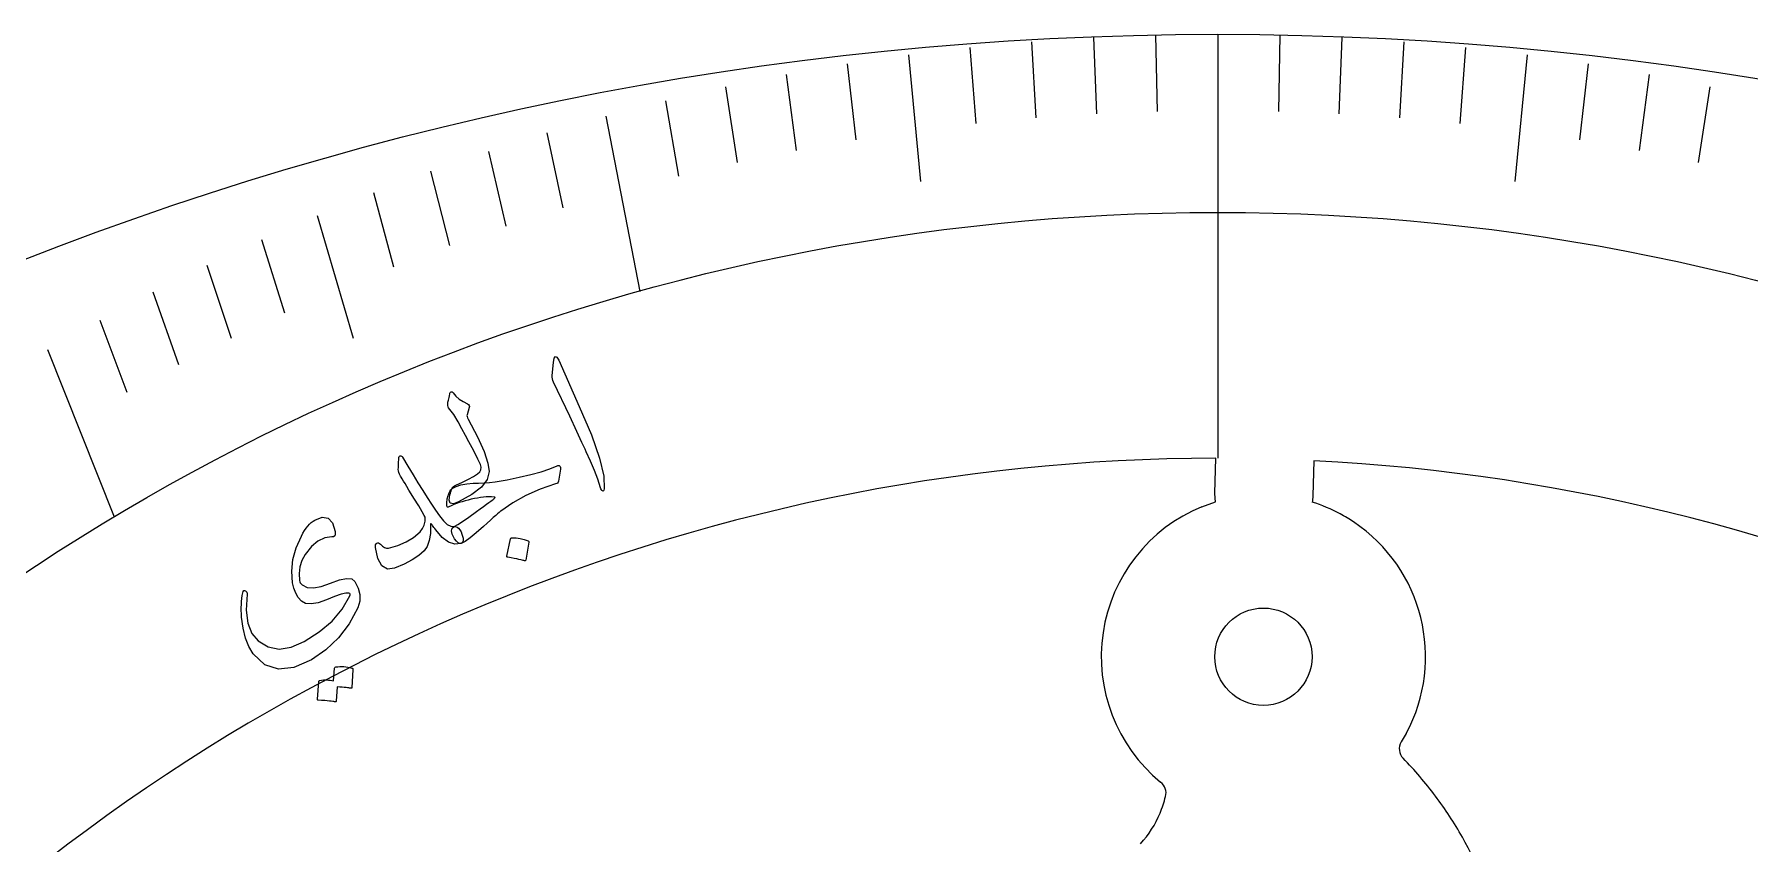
# Model space of a CAD drawing. Header units: millimetres. Extents: x -61 to 61, y -61 to 61.
# Drawn here: x -22.04 to 9.91, y 45.67 to 60.75 of the extents above; entities that cross this region are included whole.
import ezdxf

# ---------------------------------------------------------------- set-up
doc = ezdxf.new("R2010")
doc.units = ezdxf.units.MM
for name, color, linetype in [('CUT_INNER', 6, 'Continuous'), ('CUT_OUTER', 1, 'Continuous'), ('ENGRAVE', 7, 'Continuous'), ('ENGRAVE_FINE', 8, 'Continuous'), ('TEXT', 5, 'Continuous')]:
    doc.layers.add(name, color=color, linetype=linetype)

msp = doc.modelspace()

# ---------------------------------------------------------------- linework, layer by layer
at = {"layer": 'CUT_INNER'}
for points in [[(-0.2963, 51.9499), (-0.0403, 52.0415), (-0.0488, 52.1121), (-0.0507, 52.2015), (-0.0327, 52.8524)], [(1.7892, 52.8073), (1.7711, 52.1512), (1.7642, 52.062), (1.7596, 52.0354)], [(3.5106, 47.7243), (3.4173, 47.5688)]]:
    msp.add_lwpolyline(points, dxfattribs=at)
for centre, radius, start, end in [((-0.0002, 17.3599), 35.4925, 90.05252, 183.22118), ((0.0003, 17.36), 35.4924, 355.66465, 87.11091), ((0.8513, 49.156), 3.0204, 112.33025, 230.67684), ((0.9014, 49.2614), 2.9037, 61.59087, 72.81011), ((0.356, 48.3299), 3.9827, 56.88834, 61.06527), ((0.8509, 49.1561), 3.0205, 331.70558, 56.19054), ((3.6319, 47.4402), 0.2501, 149.07217, 224.39204), ((-1.9921, 42.0024), 7.5729, 36.98811, 44.02443), ((-1.2129, 46.6193), 0.2501, 344.67795, 53.11202), ((-2.9605, 47.0379), 2.047, 337.12779, 346.30577), ((-1.553, 42.3357), 7.0216, 29.5274, 36.97156), ((-2.8914, 46.9939), 1.9664, 317.7819, 337.52525), ((-1.3813, 42.4376), 6.822, 14.29694, 29.49262)]:
    msp.add_arc(centre, radius, start, end, dxfattribs=at)
at = {"layer": 'CUT_OUTER'}
msp.add_circle((0, 0), 60.75, dxfattribs=at)
at = {"layer": 'ENGRAVE'}
for points in [[(0, 60.75), (0, 52.8525)], [(-11.395, 59.227), (-10.7664, 55.9597)], [(-21.7947, 54.8792), (-20.5557, 51.7594)]]:
    msp.add_lwpolyline(points, dxfattribs=at)
for centre, radius in [((0, 17.3597), 40.0734), ((0.8512, 49.1561), 0.9062)]:
    msp.add_circle(centre, radius, dxfattribs=at)
at = {"layer": 'ENGRAVE_FINE'}
for points in [[(-1.1567, 60.7346), (-1.1297, 59.3132)], [(1.1567, 60.7346), (1.1297, 59.3132)], [(-4.6164, 60.5037), (-4.5082, 59.0856)], [(-3.466, 60.6113), (-3.3848, 59.1917)], [(-2.3124, 60.6883), (-2.2583, 59.2676)], [(2.3124, 60.6883), (2.2583, 59.2676)], [(3.466, 60.6113), (3.3848, 59.1917)], [(4.6164, 60.5037), (4.5082, 59.0856)], [(-6.9036, 60.1973), (-6.7414, 58.7835)], [(-5.7626, 60.3656), (-5.5373, 58.0053)], [(5.7626, 60.3656), (5.5373, 58.0053)], [(6.9036, 60.1973), (6.7414, 58.7835)], [(-9.1658, 59.7709), (-8.9499, 58.3631)], [(-8.0383, 59.9989), (-7.8493, 58.5879)], [(8.0383, 59.9989), (7.8493, 58.5879)], [(9.1658, 59.7709), (8.9499, 58.3631)], [(-10.285, 59.5134), (-10.0423, 58.1093)], [(-12.4949, 58.912), (-12.1989, 57.5164)], [(-13.5837, 58.5689), (-13.2612, 57.1782)], [(-14.6606, 58.1982), (-14.3116, 56.8129)], [(-15.7246, 57.8005), (-15.3493, 56.4209)], [(-16.775, 57.3762), (-16.1056, 55.0868)], [(-17.8108, 56.926), (-17.3832, 55.5592)], [(-18.8315, 56.4505), (-18.3779, 55.0907)], [(-19.8361, 55.9504), (-19.3567, 54.5981)], [(-20.8241, 55.4264), (-20.3189, 54.0819)]]:
    msp.add_lwpolyline(points, dxfattribs=at)
at = {"layer": 'TEXT'}
for points in [[(-12.3726, 54.6373), (-12.3584, 54.7165), (-12.3369, 54.7497), (-12.3081, 54.7371), (-12.2722, 54.6785), (-11.8942, 53.8172), (-11.6657, 53.2872), (-11.5129, 52.8542), (-11.4341, 52.5187), (-11.4285, 52.2809), (-11.4345, 52.2593), (-11.4418, 52.2463), (-11.4505, 52.242), (-11.4605, 52.2462), (-11.4703, 52.2548), (-11.4793, 52.2672), (-11.4875, 52.2833), (-11.4951, 52.3032), (-11.5468, 52.4605), (-11.6088, 52.6249), (-11.6813, 52.7964), (-11.7644, 52.9749), (-11.7852, 53.0219), (-11.8429, 53.1482), (-11.9377, 53.3538), (-12.0699, 53.6386), (-12.3712, 54.2672), (-12.3848, 54.3014), (-12.3937, 54.3342), (-12.3979, 54.3655), (-12.3974, 54.3954)], [(-13.7326, 52.7351), (-13.7804, 52.8344), (-13.8319, 52.9384), (-13.8871, 53.0471), (-13.9461, 53.1605), (-14.0093, 53.2789), (-14.0771, 53.4027), (-14.1495, 53.5319), (-14.2265, 53.6664), (-14.3283, 53.7947), (-14.3363, 53.8136), (-14.3411, 53.8328), (-14.3428, 53.8521), (-14.3414, 53.8717), (-14.3399, 53.882), (-14.3374, 53.8958), (-14.3338, 53.9131), (-14.3292, 53.9339), (-14.3238, 53.9584), (-14.318, 53.9865), (-14.3118, 54.0185), (-14.305, 54.0542), (-14.3024, 54.066), (-14.2972, 54.0757), (-14.2897, 54.0832), (-14.2796, 54.0887), (-14.2703, 54.0902), (-14.2609, 54.0877), (-14.2516, 54.0811), (-14.2423, 54.0704), (-14.1894, 54.0102), (-14.1271, 53.9562), (-14.0556, 53.9082), (-13.9748, 53.8663), (-13.9538, 53.8539), (-13.9416, 53.8381), (-13.9383, 53.8189), (-13.9438, 53.7963), (-13.982, 53.663), (-13.9834, 53.6478), (-13.9809, 53.6296), (-13.9745, 53.6083), (-13.9643, 53.5838), (-13.789, 53.2505), (-13.6653, 52.9761), (-13.5926, 52.761), (-13.5705, 52.6052), (-13.6078, 52.4574), (-13.7152, 52.3143), (-13.8924, 52.1751), (-14.139, 52.0387), (-14.2372, 52.0048), (-14.2969, 52.0153), (-14.3181, 52.0706), (-14.3007, 52.1708), (-14.2963, 52.1849), (-14.2919, 52.1986), (-14.2877, 52.2121), (-14.2836, 52.2253), (-14.2797, 52.2381), (-14.2758, 52.2507), (-14.2721, 52.2629), (-14.2685, 52.2748), (-14.2577, 52.2991), (-14.2412, 52.32), (-14.2192, 52.3375), (-14.1916, 52.3515), (-14.0649, 52.4072), (-13.9551, 52.4609), (-13.862, 52.5127), (-13.7857, 52.5626), (-13.7456, 52.5986), (-13.7234, 52.6393), (-13.719, 52.6848), (-13.7326, 52.7351)], [(-14.2263, 51.5813), (-14.1958, 51.5795), (-14.1677, 51.5684), (-14.1419, 51.548), (-14.1184, 51.5185), (-14.095, 51.4796), (-14.077, 51.4405), (-14.0646, 51.4011), (-14.0577, 51.3616), (-14.0568, 51.3258), (-14.0627, 51.2975), (-14.0751, 51.2769), (-14.0943, 51.2637), (-14.2101, 51.2498), (-14.3271, 51.2874), (-14.4454, 51.3766), (-14.5652, 51.5174), (-14.5837, 51.5426), (-14.5997, 51.5645), (-14.6133, 51.583), (-14.6244, 51.5981), (-14.633, 51.6098), (-14.6392, 51.6182), (-14.6429, 51.6233), (-14.6441, 51.625), (-14.6538, 51.633), (-14.6602, 51.6337), (-14.6635, 51.6268), (-14.6636, 51.6125), (-14.6651, 51.4523), (-14.6855, 51.3181), (-14.7249, 51.2099), (-14.7835, 51.1275), (-14.8823, 51.0402), (-15.0066, 50.9578), (-15.1564, 50.88), (-15.3318, 50.8064), (-15.464, 50.7895), (-15.5676, 50.8481), (-15.6429, 50.9824), (-15.6891, 51.193), (-15.6901, 51.2204), (-15.686, 51.2428), (-15.677, 51.2602), (-15.6629, 51.2724), (-15.6462, 51.2783), (-15.6291, 51.2765), (-15.6116, 51.2669), (-15.5937, 51.2497), (-15.5555, 51.2128), (-15.5185, 51.1885), (-15.4826, 51.1769), (-15.4478, 51.1778), (-15.2729, 51.2268), (-15.1162, 51.2939), (-14.9774, 51.3794), (-14.8564, 51.4835), (-14.8095, 51.5419), (-14.7782, 51.6069), (-14.7627, 51.6786), (-14.7629, 51.757), (-14.7781, 51.7876), (-14.8183, 51.8569), (-14.8835, 51.9649), (-14.9738, 52.1114), (-15.0217, 52.19), (-15.0647, 52.261), (-15.103, 52.3245), (-15.1364, 52.3804), (-15.1651, 52.4283), (-15.189, 52.4675), (-15.2081, 52.4982), (-15.2224, 52.5202), (-15.2415, 52.5551), (-15.2547, 52.5874), (-15.2619, 52.6171), (-15.2632, 52.6441), (-15.2617, 52.679), (-15.2602, 52.7115), (-15.2588, 52.7416), (-15.2574, 52.7694), (-15.2562, 52.7947), (-15.2556, 52.8175), (-15.2554, 52.8377), (-15.2558, 52.8554), (-15.2546, 52.8702), (-15.2499, 52.8818), (-15.2417, 52.8903), (-15.2301, 52.8955), (-15.2151, 52.8962), (-15.2021, 52.8929), (-15.1912, 52.8857), (-15.1824, 52.8744), (-15.0835, 52.704), (-14.9883, 52.5433), (-14.8966, 52.3922), (-14.8084, 52.2507), (-14.724, 52.1188), (-14.6436, 51.9963), (-14.5672, 51.8833), (-14.4946, 51.7797), (-14.4203, 51.6858), (-14.3508, 51.6215), (-14.2862, 51.5866), (-14.2263, 51.5813)], [(-13.8658, 52.3874), (-13.7672, 52.3888), (-13.6661, 52.394), (-13.5625, 52.403), (-13.4565, 52.4157), (-13.3482, 52.4318), (-13.2382, 52.4507), (-13.1262, 52.4726), (-13.0125, 52.4974), (-12.7944, 52.5491), (-12.6041, 52.6023), (-12.4414, 52.6573), (-12.3063, 52.7145), (-12.2914, 52.7196), (-12.2779, 52.7203), (-12.266, 52.7163), (-12.2554, 52.7079), (-12.2471, 52.6963), (-12.2419, 52.6832), (-12.2396, 52.6686), (-12.2403, 52.6524), (-12.2814, 52.4236), (-12.2865, 52.4046), (-12.2967, 52.3899), (-12.3118, 52.3795), (-12.332, 52.3734), (-12.6187, 52.2767), (-12.8844, 52.1597), (-13.1286, 52.0229), (-13.3509, 51.8667), (-13.3631, 51.8577), (-13.3836, 51.8412), (-13.4122, 51.8171), (-13.449, 51.7855), (-13.4939, 51.7462), (-13.5468, 51.6993), (-13.6078, 51.6448), (-13.6767, 51.5825), (-13.8105, 51.4638), (-13.9245, 51.371), (-14.019, 51.3042), (-14.0943, 51.2637), (-14.1173, 51.2629), (-14.1449, 51.2779), (-14.177, 51.3085), (-14.2136, 51.3547), (-14.2577, 51.4362), (-14.2739, 51.5014), (-14.2623, 51.5503), (-14.2228, 51.5827), (-14.1569, 51.6183), (-14.0659, 51.6764), (-13.9497, 51.7569), (-13.8078, 51.8593), (-13.7361, 51.9112), (-13.6733, 51.9565), (-13.6193, 51.9954), (-13.5743, 52.0278), (-13.5384, 52.0538), (-13.5119, 52.0732), (-13.4948, 52.0861), (-13.4872, 52.0925), (-13.4846, 52.0955), (-13.4822, 52.098), (-13.4803, 52.1002), (-13.4787, 52.102), (-13.4772, 52.1035), (-13.4756, 52.1047), (-13.474, 52.1057), (-13.4723, 52.1065), (-13.4635, 52.1161), (-13.4613, 52.1231), (-13.4658, 52.1275), (-13.477, 52.1293), (-13.5245, 52.1325), (-13.5736, 52.1332), (-13.6243, 52.1315), (-13.6767, 52.1272), (-13.7307, 52.1207), (-13.7866, 52.112), (-13.8442, 52.1013), (-13.9036, 52.0885), (-13.9615, 52.0748), (-14.0182, 52.0599), (-14.0737, 52.0439), (-14.128, 52.0268), (-14.1805, 52.0084), (-14.2307, 51.9889), (-14.2786, 51.9681), (-14.3242, 51.9461), (-14.3369, 51.9427), (-14.347, 51.9439), (-14.3544, 51.9499), (-14.3591, 51.9606), (-14.3611, 51.9823), (-14.3616, 52.004), (-14.3606, 52.0259), (-14.358, 52.0479), (-14.3544, 52.0704), (-14.35, 52.0937), (-14.3448, 52.1177), (-14.339, 52.1426), (-14.3238, 52.1915), (-14.3051, 52.232), (-14.2829, 52.264), (-14.2572, 52.2877), (-14.1846, 52.3291), (-14.0951, 52.3596), (-13.9888, 52.3791), (-13.8658, 52.3874)], [(-16.5024, 51.3866), (-16.633, 51.369), (-16.759, 51.3089), (-16.8802, 51.2064), (-16.9958, 51.0616), (-17.0575, 50.9474), (-17.0963, 50.8284), (-17.1124, 50.7048), (-17.1058, 50.5766), (-17.0998, 50.5534), (-17.0891, 50.5315), (-17.0737, 50.511), (-17.0536, 50.4918), (-16.9626, 50.4467), (-16.8446, 50.4378), (-16.6996, 50.4647), (-16.5271, 50.5271), (-16.3575, 50.5895), (-16.225, 50.6154), (-16.1297, 50.6051), (-16.0718, 50.5591), (-16.0079, 50.4351), (-15.978, 50.3116), (-15.9818, 50.1887), (-16.0191, 50.0663), (-16.1805, 49.7698), (-16.3775, 49.5103), (-16.6108, 49.2868), (-16.8813, 49.0983), (-17.2079, 48.9518), (-17.4963, 48.9209), (-17.7483, 49.0068), (-17.9643, 49.2108), (-18.0453, 49.3439), (-18.1092, 49.502), (-18.1554, 49.6854), (-18.1837, 49.894), (-18.1866, 49.9547), (-18.188, 50.0142), (-18.1877, 50.0723), (-18.1857, 50.1291), (-18.1821, 50.1849), (-18.1766, 50.2401), (-18.1693, 50.2946), (-18.1602, 50.3484), (-18.1527, 50.3727), (-18.1418, 50.3869), (-18.1275, 50.3909), (-18.1099, 50.3847), (-18.0955, 50.373), (-18.0858, 50.3587), (-18.0807, 50.3419), (-18.0802, 50.3226), (-18.0958, 50.0249), (-18.0659, 49.7803), (-17.9919, 49.5886), (-17.875, 49.4493), (-17.6875, 49.338), (-17.4828, 49.2991), (-17.2603, 49.332), (-17.019, 49.4362), (-16.7345, 49.6165), (-16.4977, 49.8179), (-16.308, 50.0415), (-16.1654, 50.2882), (-16.1585, 50.3065), (-16.1595, 50.3209), (-16.1686, 50.3314), (-16.1856, 50.3379), (-16.2418, 50.3379), (-16.3296, 50.318), (-16.4488, 50.2779), (-16.5995, 50.2172), (-16.7556, 50.1609), (-16.8852, 50.1379), (-16.9885, 50.1485), (-17.0655, 50.193), (-17.1259, 50.261), (-17.1741, 50.3401), (-17.2099, 50.4305), (-17.2332, 50.5322), (-17.2487, 50.7477), (-17.2265, 50.9646), (-17.1662, 51.1828), (-17.0673, 51.402), (-17.0388, 51.4564), (-17.0093, 51.5058), (-16.979, 51.5502), (-16.9477, 51.5897), (-16.9159, 51.6244), (-16.8838, 51.6543), (-16.8516, 51.6794), (-16.8192, 51.6998), (-16.6795, 51.7528), (-16.5697, 51.7351), (-16.49, 51.647), (-16.4403, 51.4888), (-16.4372, 51.4413), (-16.4465, 51.4084), (-16.4682, 51.3902), (-16.5024, 51.3866)], [(-13.1725, 51.3539), (-13.1698, 51.36), (-13.1648, 51.365), (-13.1573, 51.3689), (-13.1474, 51.3717), (-13.0691, 51.3697), (-12.9924, 51.3597), (-12.9173, 51.3418), (-12.8438, 51.316), (-12.8356, 51.3109), (-12.8306, 51.3047), (-12.8285, 51.2973), (-12.8295, 51.2888), (-12.8881, 50.9556), (-12.8916, 50.9469), (-12.8988, 50.9424), (-12.9095, 50.9421), (-12.9238, 50.946), (-12.9362, 50.9495), (-12.9555, 50.9543), (-12.9818, 50.9605), (-13.0151, 50.9681), (-13.0558, 50.977), (-13.1043, 50.9868), (-13.1607, 50.9976), (-13.225, 51.0093), (-13.234, 51.0119), (-13.2395, 51.0159), (-13.2416, 51.0212), (-13.2403, 51.0279)], [(-16.4498, 48.9454), (-16.448, 48.9517), (-16.4437, 48.9572), (-16.4369, 48.9618), (-16.4276, 48.9656), (-16.3893, 48.9696), (-16.3514, 48.9717), (-16.3139, 48.972), (-16.2767, 48.9705), (-16.2396, 48.967), (-16.2022, 48.9615), (-16.1646, 48.9539), (-16.1268, 48.9443), (-16.1182, 48.9399), (-16.1121, 48.9335), (-16.1087, 48.9254), (-16.1079, 48.9153), (-16.1291, 48.578), (-16.1315, 48.5724), (-16.1377, 48.5692), (-16.1476, 48.5684), (-16.1613, 48.5699), (-16.1715, 48.5726), (-16.1873, 48.5753), (-16.2087, 48.578), (-16.2357, 48.5808), (-16.2686, 48.5837), (-16.3078, 48.5869), (-16.3532, 48.5902), (-16.4048, 48.5938), (-16.4203, 48.3307), (-16.4225, 48.3216), (-16.4289, 48.3164), (-16.4392, 48.3149), (-16.4537, 48.3173), (-16.4661, 48.3193), (-16.4855, 48.3219), (-16.5119, 48.3252), (-16.5452, 48.3291), (-16.5859, 48.3334), (-16.6343, 48.3378), (-16.6905, 48.3422), (-16.7545, 48.3468), (-16.7621, 48.3492), (-16.767, 48.353), (-16.7692, 48.3584), (-16.7685, 48.3652), (-16.7447, 48.6948), (-16.7429, 48.7011), (-16.7387, 48.7067), (-16.7319, 48.7113), (-16.7227, 48.7152), (-16.691, 48.7203), (-16.6593, 48.7235), (-16.6276, 48.7247), (-16.596, 48.7241), (-16.5645, 48.7217), (-16.5333, 48.7178), (-16.5023, 48.7123), (-16.4716, 48.7054)]]:
    msp.add_lwpolyline(points, close=True, dxfattribs=at)

doc.saveas('drawing.dxf')
